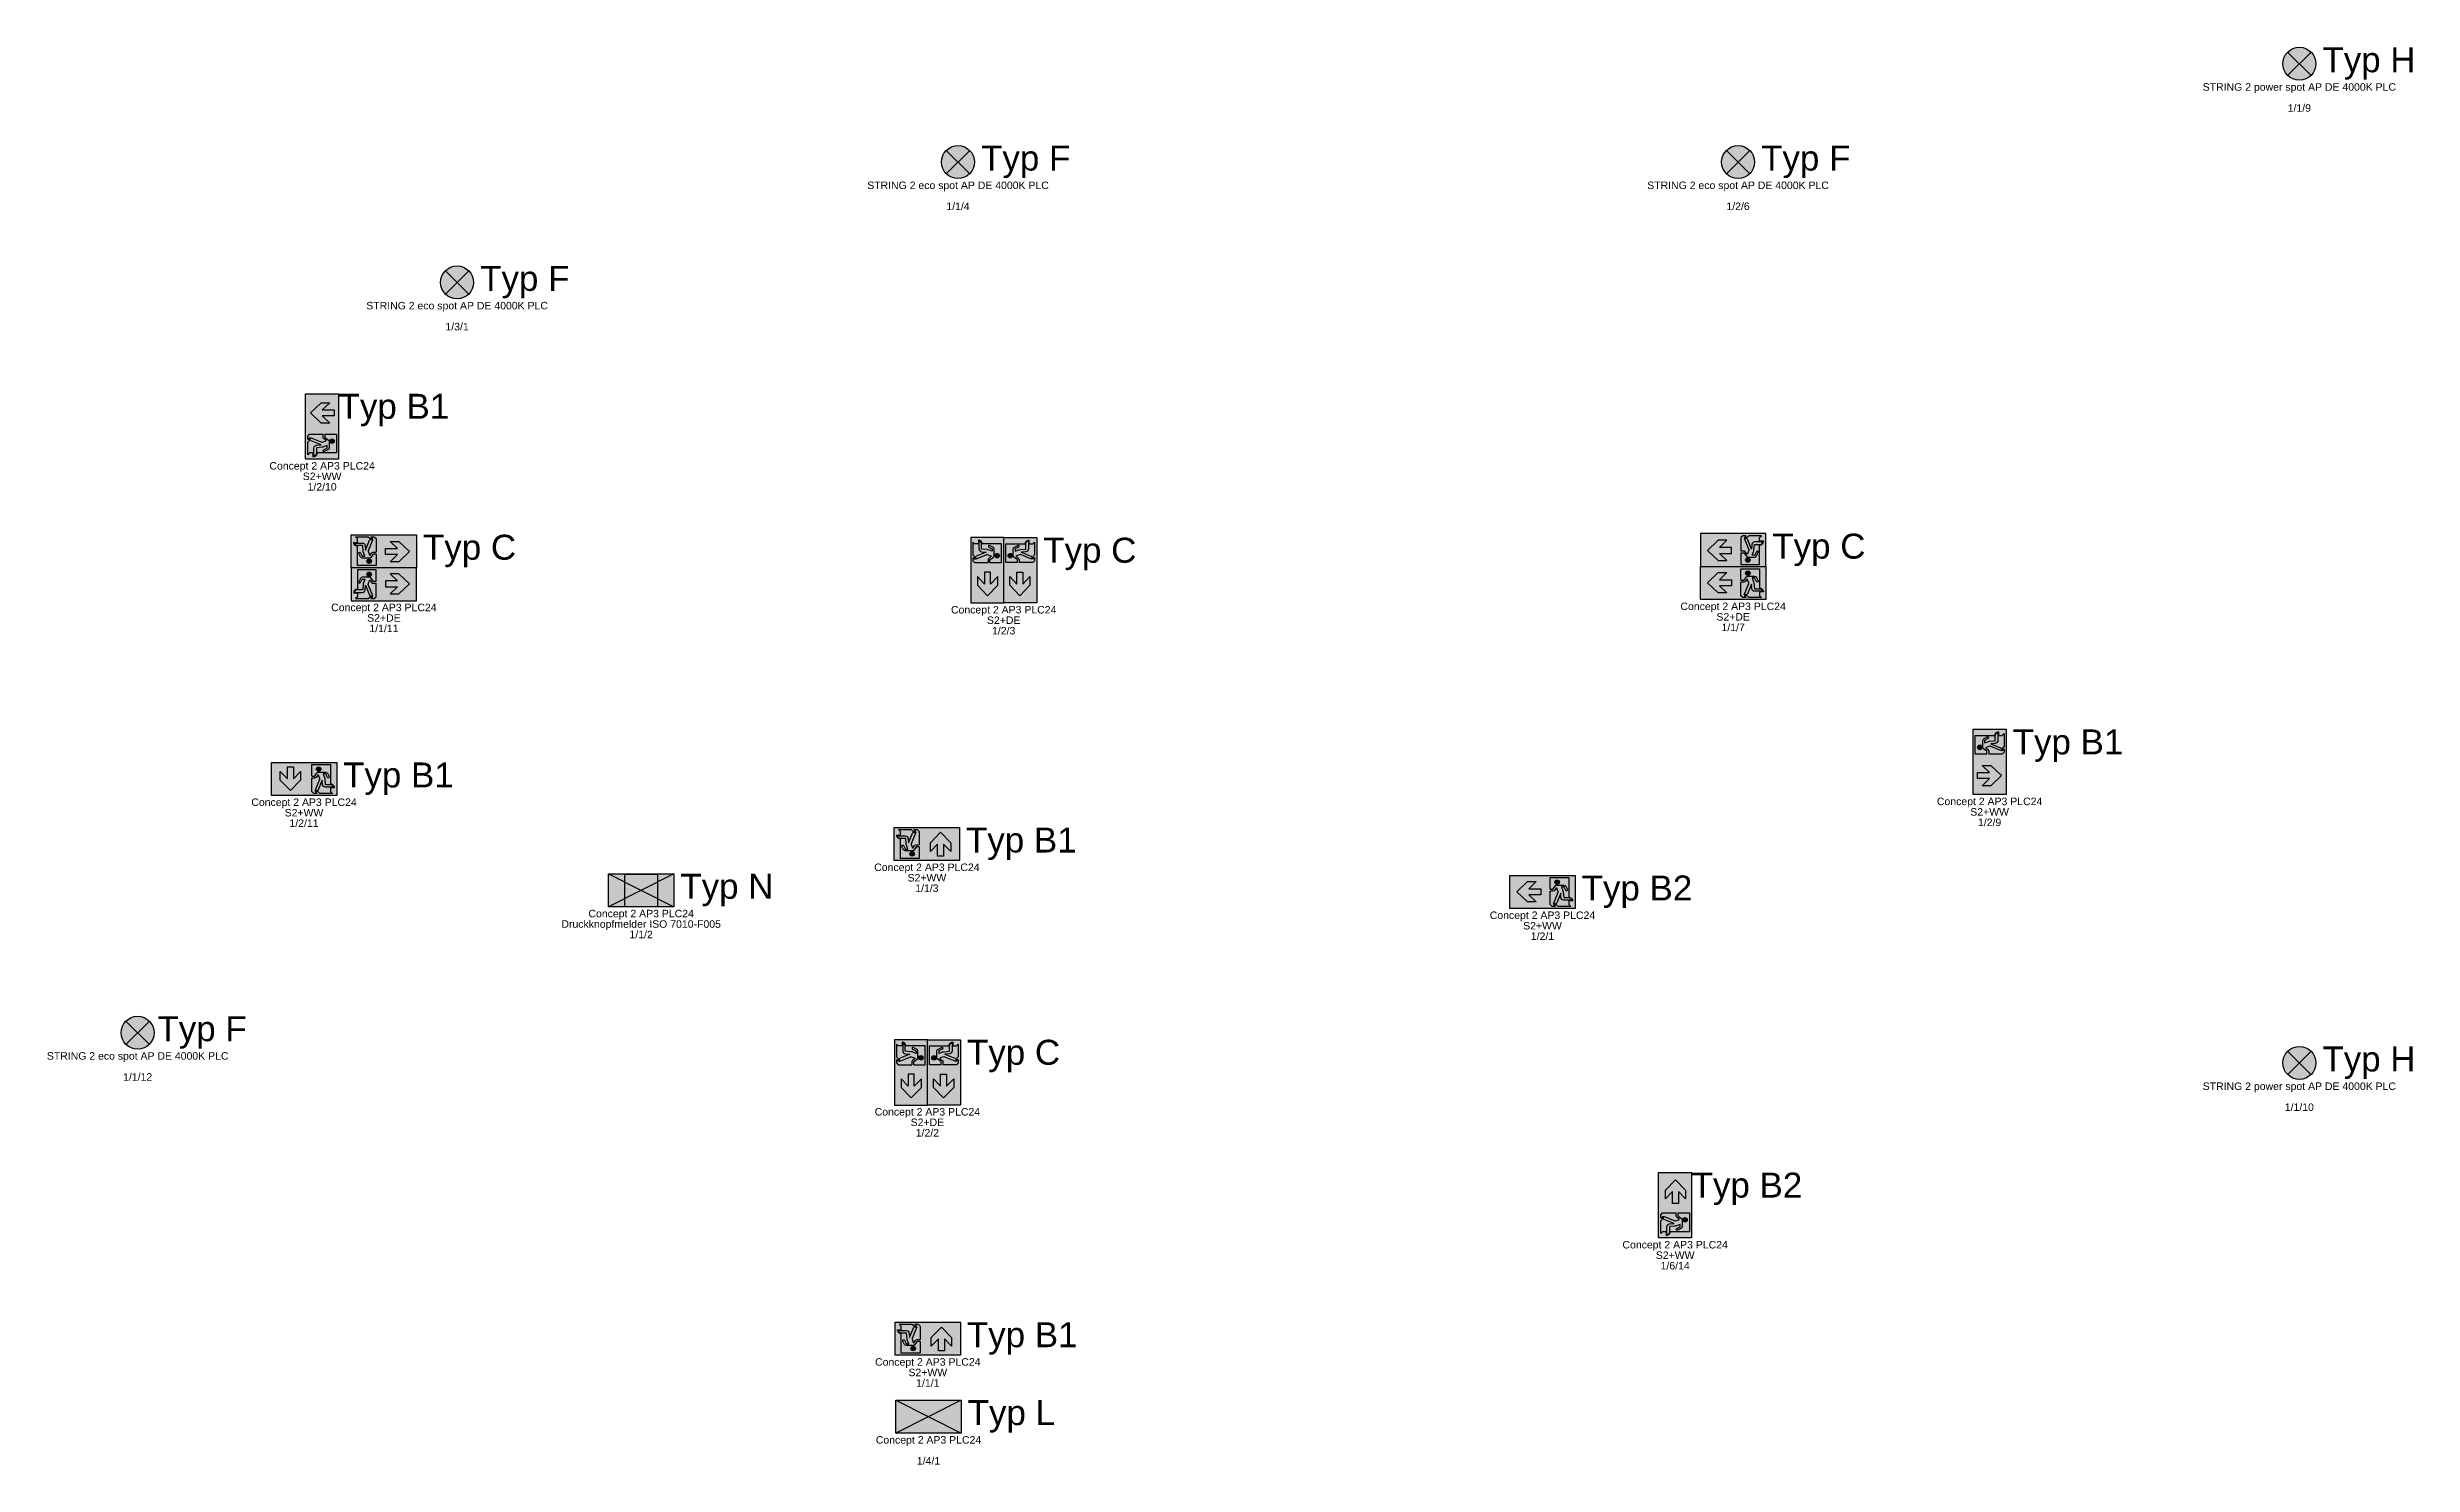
# Model space of a CAD drawing. Header units: millimetres. Extents: x -107261 to 64178, y -7557 to 117559.
# Drawn here: x -14410 to 9249, y 42894 to 57078 of the extents above; entities that cross this region are included whole.
import ezdxf
from ezdxf.enums import TextEntityAlignment as Align

# ---------------------------------------------------------------- set-up
doc = ezdxf.new("R2010")
doc.units = ezdxf.units.MM
for name, color, linetype in [('din_SIBEL_10_emergency_lighting', 90, 'Continuous'), ('din_SIBEL_30_color_green', 90, 'Continuous'), ('din_SIBEL_31_color_white', 255, 'Continuous'), ('din_SIBEL_32_color_black', 250, 'Continuous'), ('din_SIBEL_33_color_yellow', 40, 'Continuous'), ('din_SIBEL_50_type_name', 90, 'Continuous'), ('din_SIBEL_51_typenumber', 90, 'Continuous'), ('din_SIBEL_52_info', 90, 'Continuous'), ('din_SIBEL_61_labeling', 90, 'Continuous')]:
    doc.layers.add(name, color=color, linetype=linetype)
doc.styles.get("Standard").update_dxf_attribs({"font": 'arial.ttf'})
picture_1 = doc.add_image_def('image1.jpg', size_in_pixel=(553, 555))

# ---------------------------------------------------------------- blocks, each defined once
blk = doc.blocks.new('Standardblock_RZ_PU')
at = {"layer": 'din_SIBEL_30_color_green'}
h = blk.add_hatch(color=256, dxfattribs=at)
h.dxf.hatch_style = 1
h.paths.add_polyline_path([(328, 0), (-326, 0), (-326, -330), (328, -330)])
h.paths.add_polyline_path([(-238, -89), (-166, -164), (-166, -44), (-106, -44), (-106, -164), (-35, -89), (-35, -176), (-136, -282), (-238, -176)], flags=16)
h.paths.add_polyline_path([(78, -21), (265, -21), (265, -216, -0.414214), (303, -253), (265, -253), (265, -291), (284, -309), (157, -309), (142, -295, 0.198912), (132, -291), (112, -291), (130, -309), (97, -309), (78, -291), (78, -156), (106, -156, 0.239952), (124, -146), (138, -127, -0.599876), (145, -128), (158, -165, -0.187349), (158, -168), (111, -283), (129, -283, 0.304268), (143, -274), (183, -176), (186, -220, 0.391902), (216, -247), (265, -247), (297, -247, 0.363159), (265, -221), (216, -221, -0.391902), (212, -218), (208, -167, 0.068786), (205, -152), (191, -114), (214, -114, -0.284079), (217, -116), (234, -149, 1), (250, -141), (234, -108, 0.284079), (214, -96), (147, -96, 0.239952), (132, -103), (109, -135, -0.239952), (106, -137), (78, -137)], flags=16)
h.paths.add_polyline_path([(170, -66, -1), (125, -66, -1)], flags=0)
h.paths.add_polyline_path([(170, -66, 1), (125, -66, 1)], flags=0)
h = blk.add_hatch(color=256, dxfattribs=at)
h.dxf.hatch_style = 1
h.paths.add_polyline_path([(170, -66, 1), (125, -66, 1)])
at = {"layer": 'din_SIBEL_31_color_white'}
h = blk.add_hatch(color=256, dxfattribs=at)
h.dxf.hatch_style = 1
h.paths.add_polyline_path([(-35, -89), (-106, -164), (-106, -44), (-166, -44), (-166, -164), (-238, -89), (-238, -176), (-136, -282), (-35, -176)])
h.paths.add_polyline_path([(265, -21), (78, -21), (78, -137), (106, -137, 0.239952), (109, -135), (132, -103, -0.239952), (147, -96), (214, -96, -0.284079), (234, -108), (250, -141, -1), (234, -149), (217, -116, 0.284079), (214, -114), (191, -114), (205, -152, -0.068786), (208, -167), (212, -218, 0.391902), (216, -221), (265, -221, -0.363159), (297, -247), (265, -247), (216, -247, -0.391902), (186, -220), (183, -176), (143, -274, -0.304268), (129, -283), (111, -283), (158, -168, 0.187349), (158, -165), (145, -128, 0.599876), (138, -127), (124, -146, -0.239952), (106, -156), (78, -156), (78, -291), (97, -309), (130, -309), (112, -291), (132, -291, -0.198912), (142, -295), (157, -309), (284, -309), (265, -291), (265, -253), (303, -253, 0.414214), (265, -216)])
h.paths.add_polyline_path([(170, -66, -1), (125, -66, -1)], flags=16)
at = {"layer": 'din_SIBEL_32_color_black'}
for points in [[(-326, -330), (-326, 0), (328, 0), (328, -330)], [(-238, -176), (-238, -89), (-166, -164), (-166, -44), (-106, -44), (-106, -164), (-35, -89), (-35, -176), (-136, -282)]]:
    blk.add_lwpolyline(points, close=True, dxfattribs=at)
for points in [[(78, -137), (78, -21), (265, -21), (265, -216, -0.414214), (303, -253), (265, -253), (265, -291), (284, -309), (157, -309), (142, -295, 0.198912), (132, -291), (112, -291), (130, -309), (97, -309), (78, -291), (78, -156)], [(78, -137), (106, -137, 0.239952), (109, -135), (132, -103, -0.239952), (147, -96), (214, -96, -0.284079), (234, -108), (250, -141, -1), (234, -149), (217, -116, 0.284079), (214, -114), (191, -114), (205, -152, -0.068786), (208, -167), (212, -218, 0.391902), (216, -221), (265, -221, -0.363159), (297, -247), (265, -247), (216, -247, -0.391902), (186, -220), (183, -176), (143, -274, -0.304268), (129, -283), (111, -283), (158, -168, 0.187349), (158, -165), (145, -128, 0.599876), (138, -127), (124, -146, -0.239952), (106, -156), (78, -156)]]:
    blk.add_lwpolyline(points, format="xyb", dxfattribs=at)
blk.add_circle((147, -66), 22.5, dxfattribs=at)
blk = doc.blocks.new('din-Logo')
blk.add_lwpolyline([(-327, -330), (-327, -330), (-327, -330), (-327, -330)], close=True)
blk = doc.blocks.new('STANDARD_RZ_PU')
blk.add_blockref('din-Logo', (0, 0))
at = {"layer": 'din_SIBEL_10_emergency_lighting'}
blk.add_blockref('Standardblock_RZ_PU', (0, 0), dxfattribs=at)
at = {"layer": 'din_SIBEL_50_type_name', "flags": 9}
blk.add_attdef('TYPE', (-326, 18), '', height=25, dxfattribs=at)
at = {"layer": 'din_SIBEL_50_type_name', "flags": 8}
blk.add_attdef('TYPENAME', text='', height=75, dxfattribs=at).set_placement((0, -350), align=Align.TOP_CENTER)
at = {"layer": 'din_SIBEL_51_typenumber', "flags": 8}
blk.add_attdef('TYPENUMBER', text='', height=250, dxfattribs=at).set_placement((336, 1), align=Align.TOP_LEFT)
at = {"layer": 'din_SIBEL_52_info', "flags": 8}
blk.add_attdef('INFOTEXT', text='', height=75, dxfattribs=at).set_placement((1, -445), align=Align.TOP_CENTER)
at = {"layer": 'din_SIBEL_61_labeling', "flags": 8}
for tag, p in [('LABELING1', (1, -540)), ('LABELING2', (1, -635))]:
    blk.add_attdef(tag, text='', height=75, dxfattribs=at).set_placement(p, align=Align.TOP_CENTER)
blk = doc.blocks.new('Standardblock_RZ_PLPR')
at = {"layer": 'din_SIBEL_30_color_green'}
h = blk.add_hatch(color=256, dxfattribs=at)
h.dxf.hatch_style = 1
h.paths.add_polyline_path([(328, 0), (328, 330), (-326, 330), (-326, 0)])
h.paths.add_polyline_path([(-62, 60), (-149, 60), (-255, 162), (-149, 263), (-62, 263), (-137, 192), (-17, 192), (-17, 132), (-137, 132)], flags=16)
h.paths.add_polyline_path([(78, 137), (106, 137, -0.239952), (109, 135), (132, 103, 0.239952), (147, 96), (214, 96, 0.284079), (234, 108), (250, 141, 1), (234, 149), (217, 116, -0.284079), (214, 114), (191, 114), (205, 152, 0.068786), (208, 167), (212, 218, -0.391902), (216, 221), (265, 221, 0.363159), (297, 247), (265, 247), (216, 247, 0.391902), (186, 220), (183, 176), (143, 274, 0.304268), (129, 283), (111, 283), (158, 168, -0.187349), (158, 165), (145, 128, -0.599876), (138, 127), (124, 146, 0.239952), (106, 156), (78, 156), (78, 291), (97, 309), (130, 309), (112, 291), (132, 291, 0.198912), (142, 295), (157, 309), (284, 309), (265, 291), (265, 253), (303, 253, -0.414214), (265, 216), (265, 21), (78, 21)], flags=16)
h.paths.add_polyline_path([(170, 66, -1), (125, 66, -1)], flags=0)
h = blk.add_hatch(color=256, dxfattribs=at)
h.dxf.hatch_style = 1
h.paths.add_polyline_path([(328, 0), (-326, 0), (-326, -330), (328, -330)])
h.paths.add_polyline_path([(-62, -60), (-137, -132), (-17, -132), (-17, -192), (-137, -192), (-62, -263), (-149, -263), (-255, -162), (-149, -60)], flags=16)
h.paths.add_polyline_path([(78, -21), (265, -21), (265, -216, -0.414214), (303, -253), (265, -253), (265, -291), (284, -309), (157, -309), (142, -295, 0.198912), (132, -291), (112, -291), (130, -309), (97, -309), (78, -291), (78, -156), (106, -156, 0.239952), (124, -146), (138, -127, -0.599876), (145, -128), (158, -165, -0.187349), (158, -168), (111, -283), (129, -283, 0.304268), (143, -274), (183, -176), (186, -220, 0.391902), (216, -247), (265, -247), (297, -247, 0.363159), (265, -221), (216, -221, -0.391902), (212, -218), (208, -167, 0.068786), (205, -152), (191, -114), (214, -114, -0.284079), (217, -116), (234, -149, 1), (250, -141), (234, -108, 0.284079), (214, -96), (147, -96, 0.239952), (132, -103), (109, -135, -0.239952), (106, -137), (78, -137)], flags=16)
h.paths.add_polyline_path([(125, -66, -1), (170, -66, -1)], flags=0)
h = blk.add_hatch(color=256, dxfattribs=at)
h.dxf.hatch_style = 1
h.paths.add_polyline_path([(170, 66, 1), (125, 66, 1)])
h = blk.add_hatch(color=256, dxfattribs=at)
h.dxf.hatch_style = 1
h.paths.add_polyline_path([(125, -66, 1), (170, -66, 1)])
at = {"layer": 'din_SIBEL_31_color_white'}
h = blk.add_hatch(color=256, dxfattribs=at)
h.dxf.hatch_style = 1
h.paths.add_polyline_path([(-149, 60), (-62, 60), (-137, 132), (-17, 132), (-17, 192), (-137, 192), (-62, 263), (-149, 263), (-255, 162)])
h.paths.add_polyline_path([(147, 96, -0.239952), (132, 103), (109, 135, 0.239952), (106, 137), (78, 137), (78, 21), (265, 21), (265, 216, 0.414214), (303, 253), (265, 253), (265, 291), (284, 309), (157, 309), (142, 295, -0.198912), (132, 291), (112, 291), (130, 309), (97, 309), (78, 291), (78, 156), (106, 156, -0.239952), (124, 146), (138, 127, 0.599876), (145, 128), (158, 165, 0.187349), (158, 168), (111, 283), (129, 283, -0.304268), (143, 274), (183, 176), (186, 220, -0.391902), (216, 247), (265, 247), (297, 247, -0.363159), (265, 221), (216, 221, 0.391902), (212, 218), (208, 167, -0.068786), (205, 152), (191, 114), (214, 114, 0.284079), (217, 116), (234, 149, -1), (250, 141), (234, 108, -0.284079), (214, 96)])
h.paths.add_polyline_path([(170, 66, -1), (125, 66, -1)], flags=16)
h = blk.add_hatch(color=256, dxfattribs=at)
h.dxf.hatch_style = 1
h.paths.add_polyline_path([(-62, -60), (-149, -60), (-255, -162), (-149, -263), (-62, -263), (-137, -192), (-17, -192), (-17, -132), (-137, -132)])
h.paths.add_polyline_path([(265, -21), (78, -21), (78, -137), (106, -137, 0.239952), (109, -135), (132, -103, -0.239952), (147, -96), (214, -96, -0.284079), (234, -108), (250, -141, -1), (234, -149), (217, -116, 0.284079), (214, -114), (191, -114), (205, -152, -0.068786), (208, -167), (212, -218, 0.391902), (216, -221), (265, -221, -0.363159), (297, -247), (265, -247), (216, -247, -0.391902), (186, -220), (183, -176), (143, -274, -0.304268), (129, -283), (111, -283), (158, -168, 0.187349), (158, -165), (145, -128, 0.599876), (138, -127), (124, -146, -0.239952), (106, -156), (78, -156), (78, -291), (97, -309), (130, -309), (112, -291), (132, -291, -0.198912), (142, -295), (157, -309), (284, -309), (265, -291), (265, -253), (303, -253, 0.414214), (265, -216)])
h.paths.add_polyline_path([(125, -66, -1), (170, -66, -1)], flags=16)
at = {"layer": 'din_SIBEL_32_color_black'}
for points in [[(-326, 330), (-326, 0), (328, 0), (328, 330)], [(-149, 60), (-62, 60), (-137, 132), (-17, 132), (-17, 192), (-137, 192), (-62, 263), (-149, 263), (-255, 162)], [(-326, -330), (-326, 0), (328, 0), (328, -330)], [(-149, -60), (-62, -60), (-137, -132), (-17, -132), (-17, -192), (-137, -192), (-62, -263), (-149, -263), (-255, -162)]]:
    blk.add_lwpolyline(points, close=True, dxfattribs=at)
for points in [[(78, 137), (78, 21), (265, 21), (265, 216, 0.414214), (303, 253), (265, 253), (265, 291), (284, 309), (157, 309), (142, 295, -0.198912), (132, 291), (112, 291), (130, 309), (97, 309), (78, 291), (78, 156)], [(78, 137), (106, 137, -0.239952), (109, 135), (132, 103, 0.239952), (147, 96), (214, 96, 0.284079), (234, 108), (250, 141, 1), (234, 149), (217, 116, -0.284079), (214, 114), (191, 114), (205, 152, 0.068786), (208, 167), (212, 218, -0.391902), (216, 221), (265, 221, 0.363159), (297, 247), (265, 247), (216, 247, 0.391902), (186, 220), (183, 176), (143, 274, 0.304268), (129, 283), (111, 283), (158, 168, -0.187349), (158, 165), (145, 128, -0.599876), (138, 127), (124, 146, 0.239952), (106, 156), (78, 156)], [(78, -137), (78, -21), (265, -21), (265, -216, -0.414214), (303, -253), (265, -253), (265, -291), (284, -309), (157, -309), (142, -295, 0.198912), (132, -291), (112, -291), (130, -309), (97, -309), (78, -291), (78, -156)], [(78, -137), (106, -137, 0.239952), (109, -135), (132, -103, -0.239952), (147, -96), (214, -96, -0.284079), (234, -108), (250, -141, -1), (234, -149), (217, -116, 0.284079), (214, -114), (191, -114), (205, -152, -0.068786), (208, -167), (212, -218, 0.391902), (216, -221), (265, -221, -0.363159), (297, -247), (265, -247), (216, -247, -0.391902), (186, -220), (183, -176), (143, -274, -0.304268), (129, -283), (111, -283), (158, -168, 0.187349), (158, -165), (145, -128, 0.599876), (138, -127), (124, -146, -0.239952), (106, -156), (78, -156)]]:
    blk.add_lwpolyline(points, format="xyb", dxfattribs=at)
blk.add_lwpolyline([(-326, 0), (328, 0)], dxfattribs=at)
for centre in [(147, 66), (147, -66)]:
    blk.add_circle(centre, 22.5, dxfattribs=at)
blk = doc.blocks.new('STANDARD_RZ_PLPR')
blk.add_blockref('din-Logo', (0, 0))
at = {"layer": 'din_SIBEL_10_emergency_lighting'}
blk.add_blockref('Standardblock_RZ_PLPR', (0, 0), dxfattribs=at)
at = {"layer": 'din_SIBEL_50_type_name', "flags": 9}
blk.add_attdef('TYPE', (-326, 340), '', height=25, dxfattribs=at)
at = {"layer": 'din_SIBEL_50_type_name', "flags": 8}
blk.add_attdef('TYPENAME', text='', height=75, dxfattribs=at).set_placement((0, -350), align=Align.TOP_CENTER)
at = {"layer": 'din_SIBEL_51_typenumber', "flags": 8}
blk.add_attdef('TYPENUMBER', text='', height=250, dxfattribs=at).set_placement((336, 1), align=Align.TOP_LEFT)
at = {"layer": 'din_SIBEL_52_info', "flags": 8}
blk.add_attdef('INFOTEXT', text='', height=75, dxfattribs=at).set_placement((1, -445), align=Align.TOP_CENTER)
at = {"layer": 'din_SIBEL_61_labeling', "flags": 8}
for tag, p in [('LABELING1', (1, -540)), ('LABELING2', (1, -635))]:
    blk.add_attdef(tag, text='', height=75, dxfattribs=at).set_placement(p, align=Align.TOP_CENTER)
blk = doc.blocks.new('Standardblock_RZ_PL')
at = {"layer": 'din_SIBEL_30_color_green'}
h = blk.add_hatch(color=256, dxfattribs=at)
h.dxf.hatch_style = 1
h.paths.add_polyline_path([(327, 0), (-327, 0), (-327, -330), (327, -330)])
h.paths.add_polyline_path([(-149, -60), (-62, -60), (-137, -132), (-17, -132), (-17, -192), (-137, -192), (-62, -263), (-149, -263), (-255, -162)], flags=16)
edge = h.paths.add_edge_path(flags=16)
edge.add_line((78, -21), (265, -21))
edge.add_line((265, -21), (265, -216))
edge.add_arc((265, -253), 37.5, 0, 90, ccw=False)
edge.add_line((303, -253), (264, -253))
edge.add_line((264, -253), (264, -291))
edge.add_line((264, -291), (284, -309))
edge.add_line((284, -309), (157, -309))
edge.add_line((157, -309), (142, -295))
edge.add_arc((132, -306), 15, 45, 90)
edge.add_line((132, -291), (112, -291))
edge.add_line((112, -291), (130, -309))
edge.add_line((130, -309), (97, -309))
edge.add_line((97, -309), (78, -291))
edge.add_line((78, -291), (78, -156))
edge.add_line((78, -156), (106, -156))
edge.add_arc((106, -133), 22.5, 270, 323.9726)
edge.add_line((124, -146), (138, -127))
edge.add_arc((141, -129), 3.75, 20.1385, 143.9726, ccw=False)
edge.add_line((145, -128), (158, -165))
edge.add_arc((155, -166), 3.75, -22.3067, 20.1385, ccw=False)
edge.add_line((158, -168), (111, -283))
edge.add_line((111, -283), (129, -283))
edge.add_arc((129, -268), 15, 270, 337.6933)
edge.add_line((143, -274), (183, -176))
edge.add_line((183, -176), (186, -220))
edge.add_arc((216, -217), 30, 184.3987, 270)
edge.add_line((216, -247), (265, -247))
edge.add_line((265, -247), (297, -247))
edge.add_arc((265, -253), 31.9, 10.1642, 90)
edge.add_line((265, -221), (216, -221))
edge.add_arc((216, -217), 3.75, 184.3987, 270, ccw=False)
edge.add_line((212, -218), (208, -167))
edge.add_arc((152, -171), 56.2, 4.3987, 20.1385)
edge.add_line((205, -152), (191, -114))
edge.add_line((191, -114), (214, -114))
edge.add_arc((213, -119), 4.44, 29.0819, 72.3369, ccw=False)
edge.add_line((216, -116), (233, -149))
edge.add_arc((241, -145), 9.74, 206.545, 384.4268)
edge.add_line((250, -141), (234, -108))
edge.add_arc((214, -118), 22.5, 26.5651, 90)
edge.add_line((214, -96), (147, -96))
edge.add_arc((147, -114), 18.7, 90, 143.9726)
edge.add_line((132, -103), (109, -135))
edge.add_arc((106, -133), 3.75, 270, 323.9726, ccw=False)
edge.add_line((106, -137), (78, -137))
edge.add_line((78, -137), (78, -21))
edge = h.paths.add_edge_path(flags=0)
edge.add_arc((147, -66), 22.5, 0, 360)
edge = h.paths.add_edge_path(flags=0)
edge.add_arc((147, -66), 22.5, 0, 360)
h = blk.add_hatch(color=256, dxfattribs=at)
h.dxf.hatch_style = 1
h.paths.add_polyline_path([(170, -66, 1), (125, -66, 1)])
at = {"layer": 'din_SIBEL_31_color_white'}
h = blk.add_hatch(color=256, dxfattribs=at)
h.dxf.hatch_style = 1
h.paths.add_polyline_path([(-62, -60), (-149, -60), (-255, -162), (-149, -263), (-62, -263), (-137, -192), (-17, -192), (-17, -132), (-137, -132)])
edge = h.paths.add_edge_path()
edge.add_line((265, -21), (78, -21))
edge.add_line((78, -21), (78, -137))
edge.add_line((78, -137), (106, -137))
edge.add_arc((106, -133), 3.75, 270, 323.9726)
edge.add_line((109, -135), (132, -103))
edge.add_arc((147, -114), 18.7, 90, 143.9726, ccw=False)
edge.add_line((147, -96), (214, -96))
edge.add_arc((214, -118), 22.5, 26.5651, 90, ccw=False)
edge.add_line((234, -108), (250, -141))
edge.add_arc((241, -145), 9.74, -153.455, 24.4268, ccw=False)
edge.add_line((233, -149), (216, -116))
edge.add_arc((213, -119), 4.44, 29.0819, 72.3369)
edge.add_line((214, -114), (191, -114))
edge.add_line((191, -114), (205, -152))
edge.add_arc((152, -171), 56.2, 4.3987, 20.1385, ccw=False)
edge.add_line((208, -167), (212, -218))
edge.add_arc((216, -217), 3.75, 184.3987, 270)
edge.add_line((216, -221), (265, -221))
edge.add_arc((265, -253), 31.9, 10.1642, 90, ccw=False)
edge.add_line((297, -247), (265, -247))
edge.add_line((265, -247), (216, -247))
edge.add_arc((216, -217), 30, 184.3987, 270, ccw=False)
edge.add_line((186, -220), (183, -176))
edge.add_line((183, -176), (143, -274))
edge.add_arc((129, -268), 15, 270, 337.6933, ccw=False)
edge.add_line((129, -283), (111, -283))
edge.add_line((111, -283), (158, -168))
edge.add_arc((155, -166), 3.75, 337.6933, 380.1385)
edge.add_line((158, -165), (145, -128))
edge.add_arc((141, -129), 3.75, 20.1385, 143.9726)
edge.add_line((138, -127), (124, -146))
edge.add_arc((106, -133), 22.5, 270, 323.9726, ccw=False)
edge.add_line((106, -156), (78, -156))
edge.add_line((78, -156), (78, -291))
edge.add_line((78, -291), (97, -309))
edge.add_line((97, -309), (130, -309))
edge.add_line((130, -309), (112, -291))
edge.add_line((112, -291), (132, -291))
edge.add_arc((132, -306), 15, 45, 90, ccw=False)
edge.add_line((142, -295), (157, -309))
edge.add_line((157, -309), (284, -309))
edge.add_line((284, -309), (264, -291))
edge.add_line((264, -291), (264, -253))
edge.add_line((264, -253), (303, -253))
edge.add_arc((265, -253), 37.5, 0, 90)
edge.add_line((265, -216), (265, -21))
edge = h.paths.add_edge_path(flags=16)
edge.add_arc((147, -66), 22.5, 0, 360)
at = {"layer": 'din_SIBEL_32_color_black'}
blk.add_lwpolyline([(-327, 0), (327, 0)], dxfattribs=at)
for points in [[(-327, -330), (-327, 0), (327, 0), (327, -330)], [(-150, -60), (-63, -60), (-138, -132), (-18, -132), (-18, -192), (-138, -192), (-63, -263), (-150, -263), (-256, -162)]]:
    blk.add_lwpolyline(points, close=True, dxfattribs=at)
for points in [[(77, -137), (77, -21), (264, -21), (264, -216, -0.414214), (302, -253), (264, -253), (264, -291), (283, -309), (156, -309), (141, -295, 0.198912), (131, -291), (111, -291), (129, -309), (96, -309), (77, -291), (77, -156)], [(77, -137), (105, -137, 0.239952), (108, -135), (131, -103, -0.239952), (147, -96), (213, -96, -0.284079), (233, -108), (249, -141, -1), (233, -149), (216, -116, 0.284079), (213, -114), (191, -114), (204, -152, -0.068786), (208, -167), (212, -218, 0.391902), (215, -221), (264, -221, -0.363159), (296, -247), (264, -247), (215, -247, -0.391902), (185, -220), (182, -176), (142, -274, -0.304268), (128, -283), (110, -283), (157, -168, 0.187349), (157, -165), (144, -128, 0.599876), (137, -127), (123, -146, -0.239952), (105, -156), (77, -156)]]:
    blk.add_lwpolyline(points, format="xyb", dxfattribs=at)
blk.add_circle((146, -66), 22.5, dxfattribs=at)
blk = doc.blocks.new('STANDARD_RZ_PL')
blk.add_blockref('din-Logo', (0, 0))
at = {"layer": 'din_SIBEL_10_emergency_lighting'}
blk.add_blockref('Standardblock_RZ_PL', (0, 0), dxfattribs=at)
at = {"layer": 'din_SIBEL_50_type_name', "flags": 9}
blk.add_attdef('TYPE', (-326, 18), '', height=25, dxfattribs=at)
at = {"layer": 'din_SIBEL_50_type_name', "flags": 8}
blk.add_attdef('TYPENAME', text='', height=75, dxfattribs=at).set_placement((0, -350), align=Align.TOP_CENTER)
at = {"layer": 'din_SIBEL_51_typenumber', "flags": 8}
blk.add_attdef('TYPENUMBER', text='', height=250, dxfattribs=at).set_placement((336, 1), align=Align.TOP_LEFT)
at = {"layer": 'din_SIBEL_52_info', "flags": 8}
blk.add_attdef('INFOTEXT', text='', height=75, dxfattribs=at).set_placement((1, -445), align=Align.TOP_CENTER)
at = {"layer": 'din_SIBEL_61_labeling', "flags": 8}
for tag, p in [('LABELING1', (1, -540)), ('LABELING2', (1, -635))]:
    blk.add_attdef(tag, text='', height=75, dxfattribs=at).set_placement(p, align=Align.TOP_CENTER)
blk = doc.blocks.new('Standardblock_Spot')
at = {"layer": 'din_SIBEL_31_color_white'}
h = blk.add_hatch(color=256, dxfattribs=at)
h.dxf.hatch_style = 1
h.paths.add_polyline_path([(117, -48, 0.414214), (-117, -48), (0, -165)])
h.paths.add_polyline_path([(0, -165), (-117, -282, 0.414214), (117, -282)])
at = {"layer": 'din_SIBEL_33_color_yellow'}
h = blk.add_hatch(color=256, dxfattribs=at)
h.dxf.hatch_style = 1
h.paths.add_polyline_path([(-117, -48, 0.198912), (-165, -165, 0.198912), (-117, -282), (0, -165)])
h.paths.add_polyline_path([(117, -48), (0, -165), (117, -282, 0.198912), (165, -165, 0.198912)])
at = {"layer": 'din_SIBEL_32_color_black'}
for p, q in [((-117, -282), (117, -48)), ((-117, -48), (117, -282))]:
    blk.add_line(p, q, dxfattribs=at)
blk.add_circle((0, -165), 165, dxfattribs=at)
blk = doc.blocks.new('STANDARD_SPOT')
at = {"layer": 'din_SIBEL_10_emergency_lighting'}
blk.add_blockref('Standardblock_Spot', (0, 0), dxfattribs=at)
at = {"layer": 'din_SIBEL_50_type_name', "flags": 9}
blk.add_attdef('TYPE', (-326, 18), '', height=25, dxfattribs=at)
at = {"layer": 'din_SIBEL_50_type_name', "flags": 8}
blk.add_attdef('TYPENAME', text='', height=75, dxfattribs=at).set_placement((0, -350), align=Align.TOP_CENTER)
at = {"layer": 'din_SIBEL_51_typenumber', "flags": 8}
blk.add_attdef('TYPENUMBER', text='', height=250, dxfattribs=at).set_placement((336, 1), align=Align.TOP_LEFT)
at = {"layer": 'din_SIBEL_52_info', "flags": 8}
blk.add_attdef('INFOTEXT', text='', height=75, dxfattribs=at).set_placement((1, -445), align=Align.TOP_CENTER)
at = {"layer": 'din_SIBEL_61_labeling', "flags": 8}
for tag, p in [('LABELING1', (1, -540)), ('LABELING2', (1, -635))]:
    blk.add_attdef(tag, text='', height=75, dxfattribs=at).set_placement(p, align=Align.TOP_CENTER)
blk = doc.blocks.new('Standardblock_SL')
at = {"layer": 'din_SIBEL_31_color_white'}
h = blk.add_hatch(color=256, dxfattribs=at)
h.dxf.hatch_style = 1
h.paths.add_polyline_path([(-326, 0), (0, -165), (326, 0)])
h.paths.add_polyline_path([(326, -330), (0, -165), (-326, -330)])
at = {"layer": 'din_SIBEL_33_color_yellow'}
h = blk.add_hatch(color=256, dxfattribs=at)
h.dxf.hatch_style = 1
h.paths.add_polyline_path([(0, -165), (-326, 0), (-326, -330)])
h.paths.add_polyline_path([(326, -330), (326, 0), (0, -165)])
at = {"layer": 'din_SIBEL_32_color_black'}
for p, q in [((-326, 0), (326, -330)), ((326, 0), (-326, -330))]:
    blk.add_line(p, q, dxfattribs=at)
blk.add_lwpolyline([(-326, -330), (-326, 0), (326, 0), (326, -330)], close=True, dxfattribs=at)
blk = doc.blocks.new('STANDARD_SL')
blk.add_blockref('din-Logo', (0, 0))
at = {"layer": 'din_SIBEL_10_emergency_lighting'}
blk.add_blockref('Standardblock_SL', (0, 0), dxfattribs=at)
at = {"layer": 'din_SIBEL_50_type_name', "flags": 9}
blk.add_attdef('TYPE', (-326, 18), '', height=25, dxfattribs=at)
at = {"layer": 'din_SIBEL_50_type_name', "flags": 8}
blk.add_attdef('TYPENAME', text='', height=75, dxfattribs=at).set_placement((0, -350), align=Align.TOP_CENTER)
at = {"layer": 'din_SIBEL_51_typenumber', "flags": 8}
blk.add_attdef('TYPENUMBER', text='', height=250, dxfattribs=at).set_placement((336, 1), align=Align.TOP_LEFT)
at = {"layer": 'din_SIBEL_52_info', "flags": 8}
blk.add_attdef('INFOTEXT', text='', height=75, dxfattribs=at).set_placement((1, -445), align=Align.TOP_CENTER)
at = {"layer": 'din_SIBEL_61_labeling', "flags": 8}
for tag, p in [('LABELING1', (1, -540)), ('LABELING2', (1, -635))]:
    blk.add_attdef(tag, text='', height=75, dxfattribs=at).set_placement(p, align=Align.TOP_CENTER)

msp = doc.modelspace()

# ---------------------------------------------------------------- hatches: boundary and pattern name
at = {"layer": 'din_SIBEL_10_emergency_lighting'}
h = msp.add_hatch(color=1, dxfattribs=at)
h.dxf.hatch_style = 1
h.paths.add_polyline_path([(-8796, 48807), (-8796, 48477), (-8144, 48477), (-8144, 48807)])

# ---------------------------------------------------------------- linework, layer by layer
msp.add_lwpolyline([(-8797, 48477), (-8797, 48477), (-8797, 48477), (-8797, 48477)], close=True, dxfattribs=at)

# ---------------------------------------------------------------- block references
ref = msp.add_blockref('STANDARD_SPOT', (7950, 56913), dxfattribs=dict(at, rotation=90))
ref.add_attrib('LABELING1', '1/1/9', dxfattribs={"layer": 'din_SIBEL_61_labeling', "height": 75, "flags": 8}).set_placement((8115, 56508), align=Align.TOP_CENTER)
ref.add_attrib('TYPENAME', 'STRING 2 power spot AP DE 4000K PLC', dxfattribs={"layer": 'din_SIBEL_50_type_name', "height": 75, "flags": 8}).set_placement((8115, 56718), align=Align.TOP_CENTER)
ref.add_attrib('TYPENUMBER', 'Typ H', dxfattribs={"layer": 'din_SIBEL_51_typenumber', "height": 250, "flags": 8}).set_placement((8346, 57078), align=Align.TOP_LEFT)
ref = msp.add_blockref('STANDARD_SPOT', (-5466, 55929), dxfattribs=dict(at, rotation=90))
ref.add_attrib('LABELING1', '1/1/4', dxfattribs={"layer": 'din_SIBEL_61_labeling', "height": 75, "flags": 8}).set_placement((-5301, 55524), align=Align.TOP_CENTER)
ref.add_attrib('TYPENAME', 'STRING 2 eco spot AP DE 4000K PLC', dxfattribs={"layer": 'din_SIBEL_50_type_name', "height": 75, "flags": 8}).set_placement((-5301, 55734), align=Align.TOP_CENTER)
ref.add_attrib('TYPENUMBER', 'Typ F', dxfattribs={"layer": 'din_SIBEL_51_typenumber', "height": 250, "flags": 8}).set_placement((-5070, 56094), align=Align.TOP_LEFT)
ref = msp.add_blockref('STANDARD_SPOT', (2336, 55929), dxfattribs=dict(at, rotation=90))
ref.add_attrib('LABELING1', '1/2/6', dxfattribs={"layer": 'din_SIBEL_61_labeling', "height": 75, "flags": 8}).set_placement((2501, 55524), align=Align.TOP_CENTER)
ref.add_attrib('TYPENAME', 'STRING 2 eco spot AP DE 4000K PLC', dxfattribs={"layer": 'din_SIBEL_50_type_name', "height": 75, "flags": 8}).set_placement((2501, 55734), align=Align.TOP_CENTER)
ref.add_attrib('TYPENUMBER', 'Typ F', dxfattribs={"layer": 'din_SIBEL_51_typenumber', "height": 250, "flags": 8}).set_placement((2732, 56094), align=Align.TOP_LEFT)
ref = msp.add_blockref('STANDARD_SPOT', (-10476, 54725), dxfattribs=dict(at, rotation=90))
ref.add_attrib('LABELING1', '1/3/1', dxfattribs={"layer": 'din_SIBEL_61_labeling', "height": 75, "flags": 8}).set_placement((-10311, 54320), align=Align.TOP_CENTER)
ref.add_attrib('TYPENAME', 'STRING 2 eco spot AP DE 4000K PLC', dxfattribs={"layer": 'din_SIBEL_50_type_name', "height": 75, "flags": 8}).set_placement((-10311, 54530), align=Align.TOP_CENTER)
ref.add_attrib('TYPENUMBER', 'Typ F', dxfattribs={"layer": 'din_SIBEL_51_typenumber', "height": 250, "flags": 8}).set_placement((-10080, 54890), align=Align.TOP_LEFT)
ref = msp.add_blockref('STANDARD_RZ_PU', (-11496, 53283), dxfattribs=dict(at, rotation=270))
ref.add_attrib('LABELING1', '1/2/10', dxfattribs={"layer": 'din_SIBEL_61_labeling', "height": 75, "flags": 8}).set_placement((-11661, 52717), align=Align.TOP_CENTER)
ref.add_attrib('TYPENAME', 'Concept 2 AP3 PLC24', dxfattribs={"layer": 'din_SIBEL_50_type_name', "height": 75, "flags": 8}).set_placement((-11661, 52927), align=Align.TOP_CENTER)
ref.add_attrib('INFOTEXT', 'S2+WW', dxfattribs={"layer": 'din_SIBEL_52_info', "height": 75, "flags": 8}).set_placement((-11661, 52822), align=Align.TOP_CENTER)
ref.add_attrib('TYPENUMBER', 'Typ B1', dxfattribs={"layer": 'din_SIBEL_51_typenumber', "height": 250, "flags": 8}).set_placement((-11496, 53610), align=Align.TOP_LEFT)
ref = msp.add_blockref('STANDARD_RZ_PLPR', (-11043, 51870), dxfattribs=dict(at, rotation=180))
ref.add_attrib('LABELING1', '1/1/11', dxfattribs={"layer": 'din_SIBEL_61_labeling', "height": 75, "flags": 8}).set_placement((-11043, 51300), align=Align.TOP_CENTER)
ref.add_attrib('TYPENAME', 'Concept 2 AP3 PLC24', dxfattribs={"layer": 'din_SIBEL_50_type_name', "height": 75, "flags": 8}).set_placement((-11043, 51510), align=Align.TOP_CENTER)
ref.add_attrib('INFOTEXT', 'S2+DE', dxfattribs={"layer": 'din_SIBEL_52_info', "height": 75, "flags": 8}).set_placement((-11043, 51405), align=Align.TOP_CENTER)
ref.add_attrib('TYPENUMBER', 'Typ C', dxfattribs={"layer": 'din_SIBEL_51_typenumber', "height": 250, "flags": 8}).set_placement((-10652, 52200), align=Align.TOP_LEFT)
ref = msp.add_blockref('STANDARD_RZ_PLPR', (-4844, 51843), dxfattribs=dict(at, rotation=90))
ref.add_attrib('LABELING1', '1/2/3', dxfattribs={"layer": 'din_SIBEL_61_labeling', "height": 75, "flags": 8}).set_placement((-4844, 51277), align=Align.TOP_CENTER)
ref.add_attrib('TYPENAME', 'Concept 2 AP3 PLC24', dxfattribs={"layer": 'din_SIBEL_50_type_name', "height": 75, "flags": 8}).set_placement((-4844, 51487), align=Align.TOP_CENTER)
ref.add_attrib('INFOTEXT', 'S2+DE', dxfattribs={"layer": 'din_SIBEL_52_info', "height": 75, "flags": 8}).set_placement((-4844, 51382), align=Align.TOP_CENTER)
ref.add_attrib('TYPENUMBER', 'Typ C', dxfattribs={"layer": 'din_SIBEL_51_typenumber', "height": 250, "flags": 8}).set_placement((-4448, 52170), align=Align.TOP_LEFT)
ref = msp.add_blockref('STANDARD_RZ_PLPR', (2452, 51881), dxfattribs=at)
ref.add_attrib('LABELING1', '1/1/7', dxfattribs={"layer": 'din_SIBEL_61_labeling', "height": 75, "flags": 8}).set_placement((2452, 51311), align=Align.TOP_CENTER)
ref.add_attrib('TYPENAME', 'Concept 2 AP3 PLC24', dxfattribs={"layer": 'din_SIBEL_50_type_name', "height": 75, "flags": 8}).set_placement((2452, 51521), align=Align.TOP_CENTER)
ref.add_attrib('INFOTEXT', 'S2+DE', dxfattribs={"layer": 'din_SIBEL_52_info', "height": 75, "flags": 8}).set_placement((2452, 51416), align=Align.TOP_CENTER)
ref.add_attrib('TYPENUMBER', 'Typ C', dxfattribs={"layer": 'din_SIBEL_51_typenumber', "height": 250, "flags": 8}).set_placement((2844, 52211), align=Align.TOP_LEFT)
ref = msp.add_blockref('STANDARD_RZ_PU', (4853, 49926), dxfattribs=dict(at, rotation=90))
ref.add_attrib('LABELING1', '1/2/9', dxfattribs={"layer": 'din_SIBEL_61_labeling', "height": 75, "flags": 8}).set_placement((5017, 49359), align=Align.TOP_CENTER)
ref.add_attrib('TYPENAME', 'Concept 2 AP3 PLC24', dxfattribs={"layer": 'din_SIBEL_50_type_name', "height": 75, "flags": 8}).set_placement((5017, 49569), align=Align.TOP_CENTER)
ref.add_attrib('INFOTEXT', 'S2+WW', dxfattribs={"layer": 'din_SIBEL_52_info', "height": 75, "flags": 8}).set_placement((5017, 49464), align=Align.TOP_CENTER)
ref.add_attrib('TYPENUMBER', 'Typ B1', dxfattribs={"layer": 'din_SIBEL_51_typenumber', "height": 250, "flags": 8}).set_placement((5248, 50252), align=Align.TOP_LEFT)
ref = msp.add_blockref('STANDARD_RZ_PU', (-11842, 49921), dxfattribs=at)
ref.add_attrib('LABELING1', '1/2/11', dxfattribs={"layer": 'din_SIBEL_61_labeling', "height": 75, "flags": 8}).set_placement((-11842, 49351), align=Align.TOP_CENTER)
ref.add_attrib('TYPENAME', 'Concept 2 AP3 PLC24', dxfattribs={"layer": 'din_SIBEL_50_type_name', "height": 75, "flags": 8}).set_placement((-11842, 49561), align=Align.TOP_CENTER)
ref.add_attrib('INFOTEXT', 'S2+WW', dxfattribs={"layer": 'din_SIBEL_52_info', "height": 75, "flags": 8}).set_placement((-11842, 49456), align=Align.TOP_CENTER)
ref.add_attrib('TYPENUMBER', 'Typ B1', dxfattribs={"layer": 'din_SIBEL_51_typenumber', "height": 250, "flags": 8}).set_placement((-11451, 49921), align=Align.TOP_LEFT)
ref = msp.add_blockref('STANDARD_RZ_PU', (-5612, 48940), dxfattribs=dict(at, rotation=180))
ref.add_attrib('LABELING1', '1/1/3', dxfattribs={"layer": 'din_SIBEL_61_labeling', "height": 75, "flags": 8}).set_placement((-5612, 48700), align=Align.TOP_CENTER)
ref.add_attrib('TYPENAME', 'Concept 2 AP3 PLC24', dxfattribs={"layer": 'din_SIBEL_50_type_name', "height": 75, "flags": 8}).set_placement((-5612, 48910), align=Align.TOP_CENTER)
ref.add_attrib('INFOTEXT', 'S2+WW', dxfattribs={"layer": 'din_SIBEL_52_info', "height": 75, "flags": 8}).set_placement((-5612, 48805), align=Align.TOP_CENTER)
ref.add_attrib('TYPENUMBER', 'Typ B1', dxfattribs={"layer": 'din_SIBEL_51_typenumber', "height": 250, "flags": 8}).set_placement((-5221, 49270), align=Align.TOP_LEFT)
ref = msp.add_blockref('STANDARD_SL', (-8470, 48807), dxfattribs=dict(at, rotation=359.9999999999999))
ref.add_attrib('LABELING1', '1/1/2', dxfattribs={"layer": 'din_SIBEL_61_labeling', "height": 75, "flags": 8}).set_placement((-8470, 48237), align=Align.TOP_CENTER)
ref.add_attrib('TYPENAME', 'Concept 2 AP3 PLC24', dxfattribs={"layer": 'din_SIBEL_50_type_name', "height": 75, "flags": 8}).set_placement((-8470, 48447), align=Align.TOP_CENTER)
ref.add_attrib('INFOTEXT', 'Druckknopfmelder ISO 7010-F005', dxfattribs={"layer": 'din_SIBEL_52_info', "height": 75, "flags": 8}).set_placement((-8470, 48342), align=Align.TOP_CENTER)
ref.add_attrib('TYPENUMBER', 'Typ N', dxfattribs={"layer": 'din_SIBEL_51_typenumber', "height": 250, "flags": 8}).set_placement((-8078, 48807), align=Align.TOP_LEFT)
ref = msp.add_blockref('STANDARD_RZ_PL', (545, 48790), dxfattribs=at)
ref.add_attrib('LABELING1', '1/2/1', dxfattribs={"layer": 'din_SIBEL_61_labeling', "height": 75, "flags": 8}).set_placement((545, 48220), align=Align.TOP_CENTER)
ref.add_attrib('TYPENAME', 'Concept 2 AP3 PLC24', dxfattribs={"layer": 'din_SIBEL_50_type_name', "height": 75, "flags": 8}).set_placement((545, 48430), align=Align.TOP_CENTER)
ref.add_attrib('INFOTEXT', 'S2+WW', dxfattribs={"layer": 'din_SIBEL_52_info', "height": 75, "flags": 8}).set_placement((545, 48325), align=Align.TOP_CENTER)
ref.add_attrib('TYPENUMBER', 'Typ B2', dxfattribs={"layer": 'din_SIBEL_51_typenumber', "height": 250, "flags": 8}).set_placement((937, 48790), align=Align.TOP_LEFT)
ref = msp.add_blockref('STANDARD_SPOT', (-13506, 47382), dxfattribs=at)
ref.add_attrib('LABELING1', '1/1/12', dxfattribs={"layer": 'din_SIBEL_61_labeling', "height": 75, "flags": 8}).set_placement((-13506, 46812), align=Align.TOP_CENTER)
ref.add_attrib('TYPENAME', 'STRING 2 eco spot AP DE 4000K PLC', dxfattribs={"layer": 'din_SIBEL_50_type_name', "height": 75, "flags": 8}).set_placement((-13506, 47022), align=Align.TOP_CENTER)
ref.add_attrib('TYPENUMBER', 'Typ F', dxfattribs={"layer": 'din_SIBEL_51_typenumber', "height": 250, "flags": 8}).set_placement((-13308, 47382), align=Align.TOP_LEFT)
ref = msp.add_blockref('STANDARD_RZ_PLPR', (-5607, 46819), dxfattribs=dict(at, rotation=90))
ref.add_attrib('LABELING1', '1/2/2', dxfattribs={"layer": 'din_SIBEL_61_labeling', "height": 75, "flags": 8}).set_placement((-5607, 46253), align=Align.TOP_CENTER)
ref.add_attrib('TYPENAME', 'Concept 2 AP3 PLC24', dxfattribs={"layer": 'din_SIBEL_50_type_name', "height": 75, "flags": 8}).set_placement((-5607, 46463), align=Align.TOP_CENTER)
ref.add_attrib('INFOTEXT', 'S2+DE', dxfattribs={"layer": 'din_SIBEL_52_info', "height": 75, "flags": 8}).set_placement((-5607, 46358), align=Align.TOP_CENTER)
ref.add_attrib('TYPENUMBER', 'Typ C', dxfattribs={"layer": 'din_SIBEL_51_typenumber', "height": 250, "flags": 8}).set_placement((-5211, 47146), align=Align.TOP_LEFT)
ref = msp.add_blockref('STANDARD_SPOT', (7950, 46914), dxfattribs=dict(at, rotation=90))
ref.add_attrib('LABELING1', '1/1/10', dxfattribs={"layer": 'din_SIBEL_61_labeling', "height": 75, "flags": 8}).set_placement((8115, 46509), align=Align.TOP_CENTER)
ref.add_attrib('TYPENAME', 'STRING 2 power spot AP DE 4000K PLC', dxfattribs={"layer": 'din_SIBEL_50_type_name', "height": 75, "flags": 8}).set_placement((8115, 46719), align=Align.TOP_CENTER)
ref.add_attrib('TYPENUMBER', 'Typ H', dxfattribs={"layer": 'din_SIBEL_51_typenumber', "height": 250, "flags": 8}).set_placement((8346, 47079), align=Align.TOP_LEFT)
ref = msp.add_blockref('STANDARD_RZ_PL', (2037, 45490), dxfattribs=dict(at, rotation=270))
ref.add_attrib('LABELING1', '1/6/14', dxfattribs={"layer": 'din_SIBEL_61_labeling', "height": 75, "flags": 8}).set_placement((1872, 44923), align=Align.TOP_CENTER)
ref.add_attrib('TYPENAME', 'Concept 2 AP3 PLC24', dxfattribs={"layer": 'din_SIBEL_50_type_name', "height": 75, "flags": 8}).set_placement((1872, 45133), align=Align.TOP_CENTER)
ref.add_attrib('INFOTEXT', 'S2+WW', dxfattribs={"layer": 'din_SIBEL_52_info', "height": 75, "flags": 8}).set_placement((1872, 45028), align=Align.TOP_CENTER)
ref.add_attrib('TYPENUMBER', 'Typ B2', dxfattribs={"layer": 'din_SIBEL_51_typenumber', "height": 250, "flags": 8}).set_placement((2037, 45817), align=Align.TOP_LEFT)
ref = msp.add_blockref('STANDARD_RZ_PU', (-5603, 43990), dxfattribs=dict(at, rotation=180))
ref.add_attrib('LABELING1', '1/1/1', dxfattribs={"layer": 'din_SIBEL_61_labeling', "height": 75, "flags": 8}).set_placement((-5603, 43750), align=Align.TOP_CENTER)
ref.add_attrib('TYPENAME', 'Concept 2 AP3 PLC24', dxfattribs={"layer": 'din_SIBEL_50_type_name', "height": 75, "flags": 8}).set_placement((-5603, 43960), align=Align.TOP_CENTER)
ref.add_attrib('INFOTEXT', 'S2+WW', dxfattribs={"layer": 'din_SIBEL_52_info', "height": 75, "flags": 8}).set_placement((-5603, 43855), align=Align.TOP_CENTER)
ref.add_attrib('TYPENUMBER', 'Typ B1', dxfattribs={"layer": 'din_SIBEL_51_typenumber', "height": 250, "flags": 8}).set_placement((-5212, 44320), align=Align.TOP_LEFT)
ref = msp.add_blockref('STANDARD_SL', (-5596, 43540), dxfattribs=at)
ref.add_attrib('LABELING1', '1/4/1', dxfattribs={"layer": 'din_SIBEL_61_labeling', "height": 75, "flags": 8}).set_placement((-5596, 42970), align=Align.TOP_CENTER)
ref.add_attrib('TYPENAME', 'Concept 2 AP3 PLC24', dxfattribs={"layer": 'din_SIBEL_50_type_name', "height": 75, "flags": 8}).set_placement((-5596, 43180), align=Align.TOP_CENTER)
ref.add_attrib('TYPENUMBER', 'Typ L', dxfattribs={"layer": 'din_SIBEL_51_typenumber', "height": 250, "flags": 8}).set_placement((-5204, 43540), align=Align.TOP_LEFT)

# ---------------------------------------------------------------- pictures from other files: only their frames are drawn
at = {"layer": 'din_SIBEL_10_emergency_lighting', "color": 1}
image = msp.add_image(picture_1, insert=(-8633, 48477), size_in_units=(326, 328), rotation=0, dxfattribs=at)
image.dxf.flags = 7

doc.saveas('drawing.dxf')
